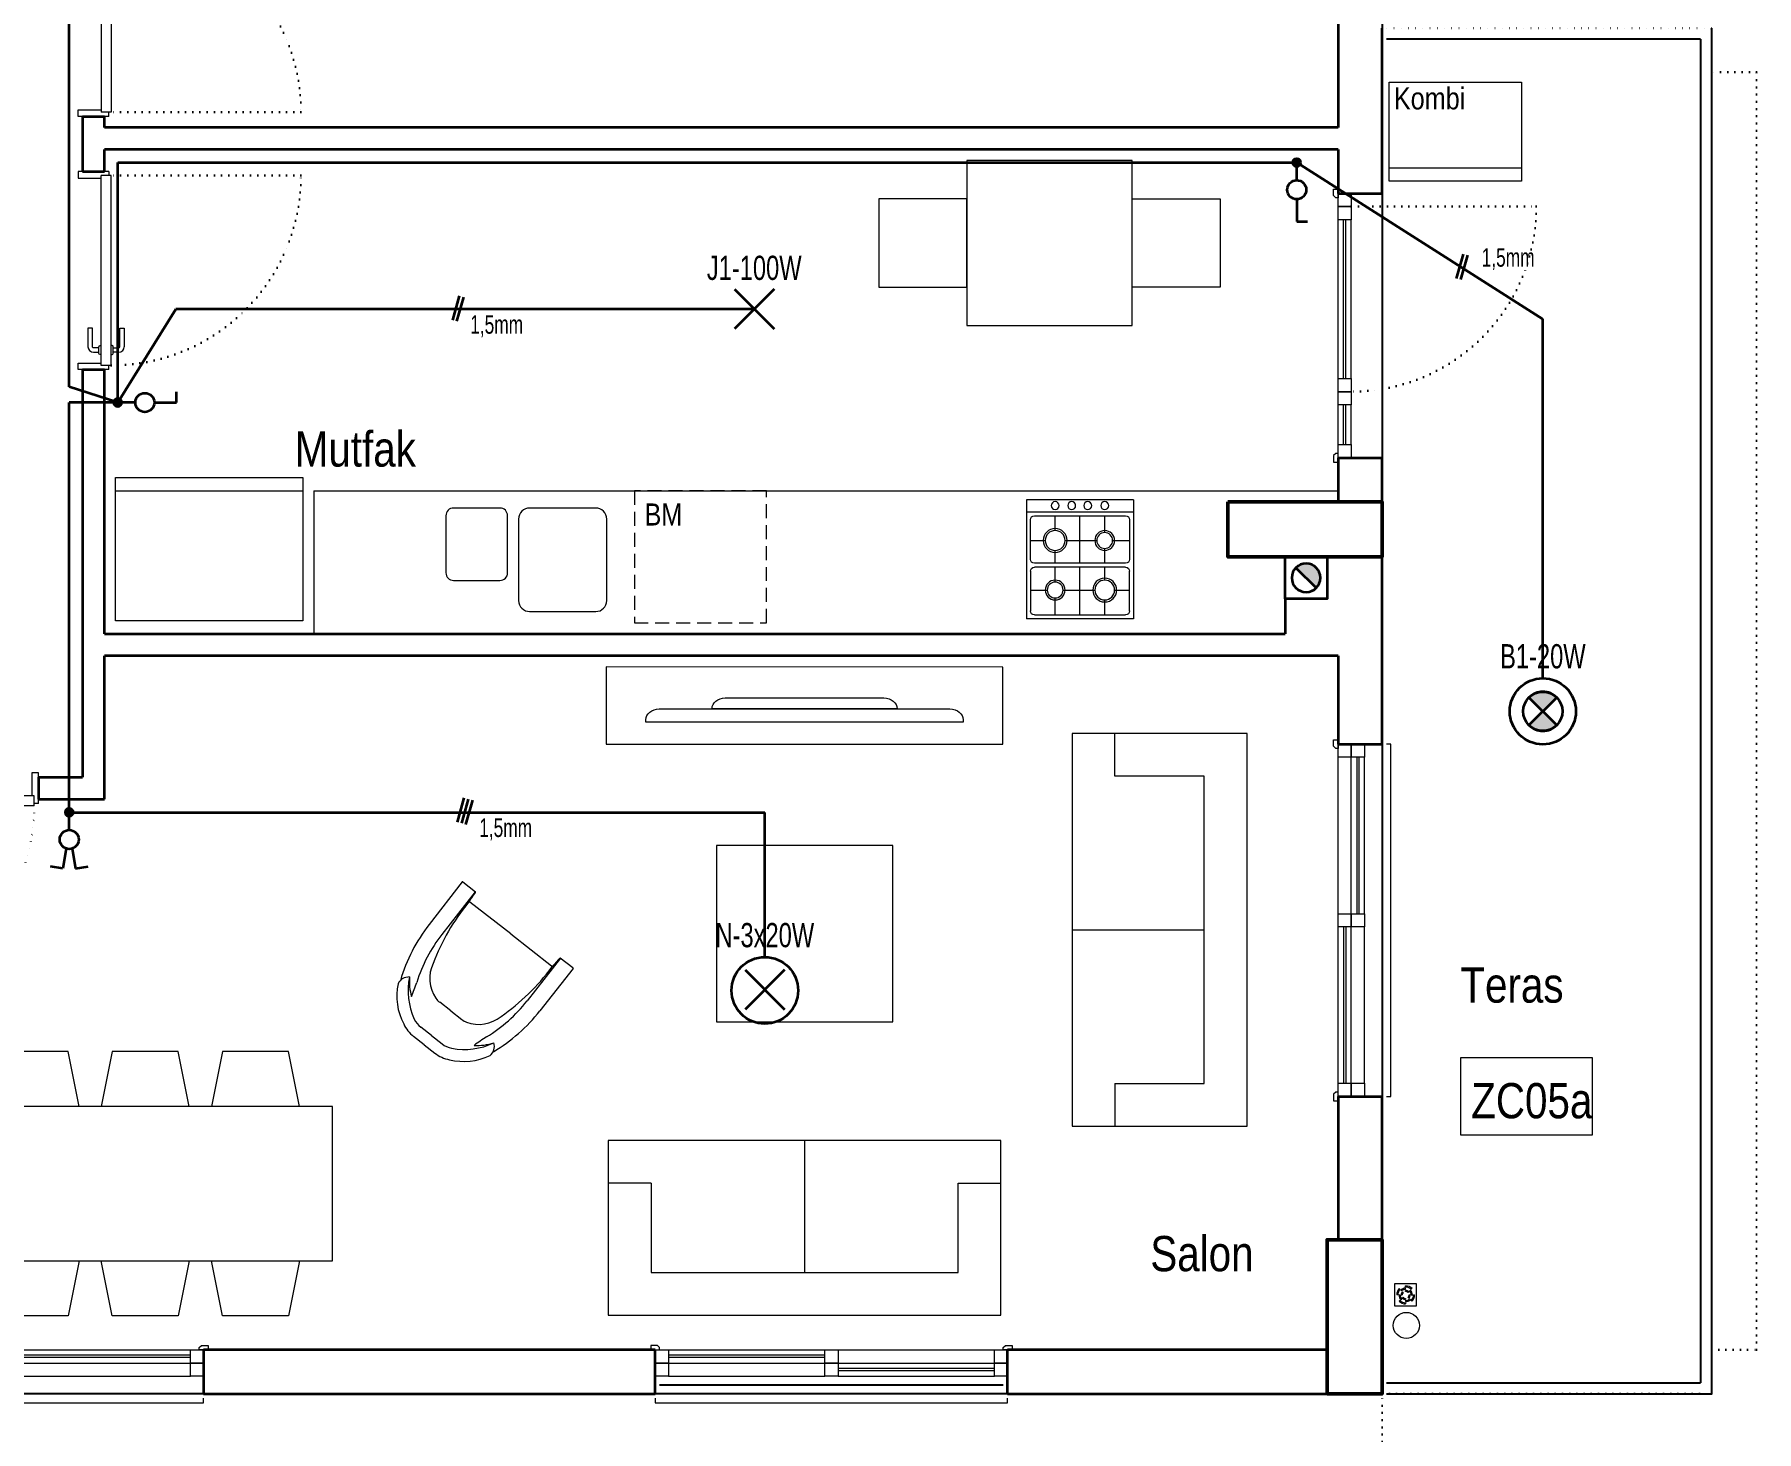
# Model space of a CAD drawing. Header units: millimetres. Extents: x 1852829 to 1882754, y -270850 to -231658.
# Drawn here: x 1858791 to 1859573, y -248738 to -248104 of the extents above; entities that cross this region are included whole.
import ezdxf
from ezdxf.enums import TextEntityAlignment as Align

# ---------------------------------------------------------------- set-up
doc = ezdxf.new("R2010")
doc.units = ezdxf.units.MM
for name, pattern in [('CONTINOUS', [0]), ('CONTINU', [0]), ('DASHED', [0.75, 0.5, -0.25]), ('izdüşüm arka', [3.174999999999999, 0, -3.174999999999999]), ('izdüşüm ön', [9.524999999999999, 6.35, -3.175])]:
    doc.linetypes.add(name, pattern=pattern)
for name, color, linetype, lineweight in [('a_ba', 6, 'Continuous', 50), ('a_doğrama', 251, 'Continuous', 20), ('a_duvar', 251, 'Continuous', 35), ('a_görünüş', 32, 'Continuous', 25), ('a_görünüş_ince', 8, 'Continuous', 20), ('a_izdüşüm_arka', 251, 'izdüşüm arka', 30), ('a_izdüşüm_ön', 6, 'izdüşüm ön', 9), ('a_not_mahal', 253, 'Continuous', 5), ('a_tefriş', 8, 'Continuous', 20), ('Aydınlatma', 4, 'CONTINOUS', 35), ('Aydınlatma_', 3, 'Continuous', 40), ('m_yib', 65, 'Continuous', 20), ('Priz', 6, 'CONTINOUS', 40), ('Topraklama', 3, 'DASHED', 40)]:
    doc.layers.add(name, color=color, linetype=linetype, lineweight=lineweight)
doc.layers.add('a_m2_taks', color=147, linetype='Continuous', plot=False)
doc.styles.add('Grupcad', font='arial.ttf', dxfattribs={"width": 0.7})
doc.styles.add('OL', font='tsimplex.shx', dxfattribs={"width": 0.8, "height": 12})
doc.styles.get("Standard").update_dxf_attribs({"font": 'ARIALN.TTF'})

# ---------------------------------------------------------------- blocks, each defined once
blk = doc.blocks.new('K2')
at = {"layer": 'a_doğrama', "color": 251, "linetype": 'Continuous'}
for p, q in [((-13.00000000162981, 88.09999999962747), (-13.00000000186265, 1.900000000372529)), ((-13.00000000162981, 88.09999999962747), (-8.500000001862645, 88.09999999962747)), ((-12.00000000162981, 90), (-12.00000000162981, 88.09999999962747)), ((-12.00000000162981, 90), (-10.00000000186265, 90)), ((-8.500000001862645, 88.09999999962747), (-8.500000001862645, 1.900000000372529)), ((-13.00000000186265, 1.900000000372529), (-8.500000001862645, 1.900000000372529)), ((-12.00000000186265, 0), (-12.00000000186265, 1.900000000372529)), ((-12.00000000186265, 0), (-10.00000000186265, 0))]:
    blk.add_line(p, q, dxfattribs=at)
for points in [[(-1.629814505577087e-09, 90.00000000005821), (1.999999998137355, 90), (1.999999998137355, 87), (-8.500000001862645, 87)], [(0, 0), (2, 0), (2, 3), (-8.500000001862645, 3)]]:
    blk.add_lwpolyline(points, dxfattribs=at)
at = {"layer": 'a_doğrama', "color": 251}
for points in [[(-14.00000000162981, 80.09999999962747), (-16.50000000162981, 80.09999999962747, 0.414213562373095), (-17.00000000162981, 79.59999999962747), (-17.00000000186265, 71.09999999962747), (-19.00000000186265, 71.09999999962747), (-19.00000000186265, 79.59999999962747)], [(-13.00000000162981, 83.09999999962747), (-13.50000000186265, 83.09999999962747, 0.4142135623730951), (-14.00000000186265, 82.59999999962747), (-14.00000000186265, 79.59999999962747, 0.414213562373095), (-13.50000000162981, 79.09999999968568), (-13.00000000162981, 79.09999999962747)], [(-8.500000001629815, 83.09999999962747), (-8.000000001629815, 83.09999999962747, -0.4142135623730951), (-7.500000001862645, 82.59999999962747), (-7.500000001862645, 79.59999999962747, -0.414213562373095), (-8.000000001629815, 79.09999999962747), (-8.500000001629815, 79.09999999962747)], [(-7.500000001862645, 80.09999999956926), (-5.000000001862645, 80.09999999962747, -0.414213562373095), (-4.500000001862645, 79.59999999962747), (-4.500000001862645, 71.09999999962747), (-2.500000001862645, 71.09999999962747), (-2.500000001629815, 79.59999999962747)]]:
    blk.add_lwpolyline(points, format="xyb", dxfattribs=at)
for points in [[(-16.50000000186265, 82.09999999962747), (-14.00000000162981, 82.09999999962747)], [(-5.000000001862645, 82.09999999962747), (-7.500000001862645, 82.09999999962747)]]:
    blk.add_lwpolyline(points, dxfattribs=at)
for centre, start, end in [((-16.50000000186265, 79.59999999962747), 90, 180), ((-5.000000001629815, 79.59999999962747), 0, 90)]:
    blk.add_arc(centre, 2.499999999999999, start, end, dxfattribs=at)
at = {"layer": 'a_izdüşüm_arka', "color": 251}
blk.add_lwpolyline([(-99.20006576180458, 1.900000000372529), (-13.00006576254964, 1.900000000372529)], dxfattribs=at)
blk.add_arc((-13.00006576254964, 1.900000000372529), 86.19999999925494, 89.99995624410063, 180, dxfattribs=at)
blk = doc.blocks.new('160p')
at = {"layer": 'a_doğrama', "color": 251}
for points in [[(-5.999925318639725, -6), (-5.999925318639725, 0), (-11.99992531863973, 0), (-11.99992531863973, -6)], [(7.46813602745533e-05, -6), (7.46813602745533e-05, 0), (-5.999925318639725, 0), (-5.999925318639725, -6)], [(-5.999925318639725, -83), (-5.999925318639725, -77), (-11.99992531863973, -77), (-11.99992531863973, -83)], [(7.46813602745533e-05, -83), (7.46813602745533e-05, -77), (-5.999925318639725, -77), (-5.999925318639725, -83)], [(-5.999925318639725, -160), (-5.999925318639725, -154), (-11.99992531863973, -154), (-11.99992531863973, -160)], [(7.46813602745533e-05, -160), (7.46813602745533e-05, -154), (-5.999925318639725, -154), (-5.999925318639725, -160)]]:
    blk.add_lwpolyline(points, close=True, dxfattribs=at)
for points in [[(2.000037341145799, -1.000074680894613), (2.00014936318621, 1.999925318174064), (0.0001493635354563594, 1.999999999068677), (0, -1.999999998137355), (1.000000001280569, -2.000037338584661), (2.000037341145799, -1.000074680894613)], [(-9.499925318639725, -6), (-9.499925318639725, -77)], [(-8.499925318639725, -6), (-8.499925318639725, -77)], [(-3.499925318639725, -83), (-3.499925318639725, -154)], [(-2.499925318639725, -83), (-2.499925318639725, -154)], [(2.000037341145799, -158.9999253191054), (2.00014936318621, -161.9999253181741), (0.0001493635354563594, -161.9999999990687), (0, -158.0000000018626), (1.000000001280569, -157.9999626614153), (2.000037341145799, -158.9999253191054)]]:
    blk.add_lwpolyline(points, dxfattribs=at)
at = {"layer": 'a_görünüş_ince', "color": 251}
for points in [[(-21.99992531829048, -160), (-23.99992531829048, -160), (-23.99992531805765, 0), (-21.99992531805765, 0)], [(-11.99992531863973, -77), (-11.99992531863973, -6)], [(-5.999925318639725, -77), (-5.999925318639725, -6)], [(-5.999925318639725, -77), (-5.999925318639725, -6)], [(7.46813602745533e-05, -77), (7.46813602745533e-05, -6)], [(-11.99992531863973, -154), (-11.99992531863973, -83)], [(-5.999925318639725, -154), (-5.999925318639725, -83)], [(-5.999925318639725, -154), (-5.999925318639725, -83)], [(7.46813602745533e-05, -154), (7.46813602745533e-05, -83)]]:
    blk.add_lwpolyline(points, dxfattribs=at)
blk = doc.blocks.new('kapı_120_c_blok')
at = {"layer": 'a_doğrama', "color": 251}
for points in [[(-1.999962659552693, 118.9999315539026), (-2.000074681593105, 121.9999315529712), (-7.468205876648426e-05, 122.0000062338659), (7.468159310519695e-05, 118.0000062366598), (-0.9999253198038787, 117.9999688962125), (-1.999962659552693, 118.9999315539026)], [(2.5, 113.9999937647372), (2.5, 95.99999376473716)], [(3.5, 113.9999937647372), (3.5, 95.99999376473716)], [(2.5, 83.99999376473716), (2.5, 11.99999376473716)], [(3.5, 83.99999376473716), (3.5, 11.99999376473716)], [(-1.999962659552693, 1.00006844609743), (-2.000074681593105, -1.999931552971248), (-7.468205876648426e-05, -2.000006233865861), (7.468159310519695e-05, 1.999993763340171), (-0.9999253198038787, 2.000031103787478), (-1.999962659552693, 1.00006844609743)]]:
    blk.add_lwpolyline(points, dxfattribs=at)
for points in [[(0, 113.9999937647372), (6, 113.9999937647372), (6, 119.9999937647372), (0, 119.9999937647372)], [(0, 89.99999376473716), (6, 89.99999376473716), (6, 95.99999376473716), (0, 95.99999376473716)], [(0, 83.99999376473716), (6, 83.99999376473716), (6, 89.99999376473716), (0, 89.99999376473716)], [(0, 5.999993764737155), (6, 5.999993764737155), (6, 11.99999376473716), (0, 11.99999376473716)], [(0, -6.235262844711542e-06), (6, -6.235262844711542e-06), (6, 5.999993764737155), (0, 5.999993764737155)]]:
    blk.add_lwpolyline(points, close=True, dxfattribs=at)
at = {"layer": 'a_görünüş_ince', "color": 251}
for points in [[(0, 113.9999937647372), (0, 95.99999376473716)], [(6, 113.9999937647372), (6, 95.99999376473716)], [(0, 83.99999376473716), (0, 11.99999376473716)], [(6, 83.99999376473716), (6, 11.99999376473716)]]:
    blk.add_lwpolyline(points, dxfattribs=at)
at = {"layer": 'a_izdüşüm_arka', "color": 251}
blk.add_lwpolyline([(6, 5.999993764737155), (90, 5.999993764737155)], dxfattribs=at)
blk.add_arc((6, 5.999993764737155), 84, 0, 90, dxfattribs=at)
blk = doc.blocks.new('90_p_c_blok')
at = {"layer": 'a_doğrama'}
for points in [[(1.000074681360275, 1.999962659319863), (-1.999925317708403, 2.000074681360275), (-1.999999998603016, 7.46818259358406e-05), (1.999999998603016, -7.46818259358406e-05), (2.000037339050323, 0.999925319571048), (1.000074681360275, 1.999962659319863)], [(88.99992531910539, 1.999962659319863), (91.99992531817406, 2.000074681360275), (91.99999999906868, 7.46818259358406e-05), (88.00000000186265, -7.46818259358406e-05), (87.99996266141534, 0.999925319571048), (88.99992531910539, 1.999962659319863)], [(84.00000000046566, -2.500000000465661), (6.000000000465661, -2.500000000465661)], [(84.00000000046566, -3.500000000465661), (6.000000000465661, -3.500000000465661)]]:
    blk.add_lwpolyline(points, dxfattribs=at)
for points in [[(4.656612873077393e-10, -4.656612873077393e-10), (6.000000000465661, -4.656612873077393e-10), (6.000000000465661, -6.000000000465661), (4.656612873077393e-10, -6.000000000465661)], [(4.656612873077393e-10, -6.000000000465661), (6.000000000465661, -6.000000000465661), (6.000000000465661, -12.00000000046566), (4.656612873077393e-10, -12.00000000046566)], [(84.00000000046566, -4.656612873077393e-10), (90.00000000046566, -4.656612873077393e-10), (90.00000000046566, -6.000000000465661), (84.00000000046566, -6.000000000465661)], [(84.00000000046566, -6.000000000465661), (90.00000000046566, -6.000000000465661), (90.00000000046566, -12.00000000046566), (84.00000000046566, -12.00000000046566)]]:
    blk.add_lwpolyline(points, close=True, dxfattribs=at)
at = {"layer": 'a_görünüş_ince'}
for points in [[(6.000000000465661, -4.656612873077393e-10), (84.00000000046566, -4.656612873077393e-10)], [(6.000000000465661, -6.000000000465661), (84.00000000046566, -6.000000000465661)], [(6.000000000465661, -6.000000000465661), (84.00000000046566, -6.000000000465661)], [(6.000000000465661, -12.00000000046566), (84.00000000046566, -12.00000000046566)], [(4.656612873077393e-10, -22), (4.656612873077393e-10, -24), (90.00000000069849, -24.00000000040745), (90.00000000069849, -22.00000000040745)]]:
    blk.add_lwpolyline(points, dxfattribs=at)
blk = doc.blocks.new('baca_müstakil')
at = {"layer": 'a_duvar'}
h = blk.add_hatch(color=256, dxfattribs=at)
h.dxf.hatch_style = 1
h.paths.add_polyline_path([(4.903805922287575, -4.903805922287575, 0.198912367379658), (3, -9.5, 0.6681786379192994), (14.09619407771242, -14.09619407771242)])
blk.add_line((4.903805922287575, -4.903805922287575), (14.09619407771242, -14.09619407771242), dxfattribs=at)
blk.add_lwpolyline([(0, -19), (19, -19), (19, 0), (0, 0)], close=True, dxfattribs=at)
blk.add_circle((9.5, -9.5), 6.5, dxfattribs=at)
blk = doc.blocks.new('tefriş_koltuk_202x90')
at = {"layer": 'a_tefriş'}
for p, q in [((0, -90), (0, -22)), ((-79, -68), (-101, -68)), ((79, -68), (101, -68))]:
    blk.add_line(p, q, dxfattribs=at)
for points in [[(101, -90), (101, 0), (-101, 0), (-101, -90), (101, -90)], [(79, -68), (79, -22), (-79, -22), (-79, -68)]]:
    blk.add_lwpolyline(points, dxfattribs=at)
blk = doc.blocks.new('tefirş_tv')
at = {"layer": 'a_tefriş'}
for points in [[(35, 10), (35, 10, 0.4142135623730951), (30, 15), (-30, 15, 0.4142135623730951), (-35, 10), (-35, 10)], [(60, 4), (60, 5, 0.4142135623730951), (55, 10), (-55, 10, 0.4142135623730951), (-60, 5), (-60, 4)]]:
    blk.add_lwpolyline(points, format="xyb", close=True, dxfattribs=at)
blk = doc.blocks.new('berjer')
at = {"layer": 'a_tefriş'}
for p, q in [((-45.11935203615576, 45.11935203522444), (-40.78809299878776, 49.45061107352376)), ((-45.11935203615576, 45.11935203522444), (-49.45061107352376, 40.78809299878776)), ((-41.38582823146135, 41.38582823053002), (-45.71708726882935, 37.05456919409335)), ((-41.38582823146135, 41.38582823053002), (-37.05456919409335, 45.71708726882935)), ((-31.33129615616053, 31.33129615616053), (-35.81989120971411, 26.84270110167563)), ((-31.33129615616053, 31.33129615616053), (-26.84270110260695, 35.81989120971411)), ((26.14163578953594, 19.02857515588403), (8.839422742836177, 36.23462168127298)), ((21.03066797554493, 13.63476462848485), (3.635116833262146, 31.03031577169895)), ((0, 0), (16.64469332713634, 16.64469332620502)), ((26.14163579046726, 18.74573244340718), (20.9831872722134, 13.58728392515332)), ((0, 0), (-16.64469332620502, -16.64469332713634)), ((-13.63476462941617, -21.03066797554493), (-31.03031577169895, -3.635116834193468)), ((-19.02857515681535, -26.14163579046726), (-36.23462168127298, -8.8394227437675)), ((-18.74573244340718, -26.14163579046726), (-13.58728392515332, -20.9831872722134))]:
    blk.add_line(p, q, dxfattribs=at)
for centre, radius, start, end in [((-24.95190078299493, 27.68061684630811), 27.31490963461683, 71.2857810383373, 110.6992657101921), ((-29.84692268818617, 38.50944076292217), 15.47315144086772, 107.9155990487043, 135), ((-29.84692268818617, 38.50944076292217), 10.19315144086772, 107.9155990487043, 135), ((-23.6740696830675, 18.49804666079581), 31.13435292817492, 71.43542045174232, 107.3961134573846), ((18.90258335880935, 123.073942091316), 85.70503700180817, 240.9453993008818, 245.5445182520784), ((-18.62384833302349, 23.89296862110496), 24.60455590835769, 78.60271917646246, 99.58190532737154), ((-19.18481034040451, 48.93780612945557), 5.501489104969204, 350.3155593719413, 56.99355132943278), ((-44.88707561977208, -17.49187668226659), 75.98074264370517, 45, 66.6891349402459), ((-38.50944076292217, 29.84692268818617), 15.47315144086772, 135, 162.0844010082246), ((-17.49361036531627, 23.20644046738744), 15.88526816016115, 57.41122510723135, 117.4935829310175), ((-45.67820542864501, -18.4504573456943), 69.85807512918048, 45.09711326862043, 65.38238985746013), ((-27.43458522111177, 24.75531058944762), 27.61471703749474, 159.0996063976023, 198.2964325101138), ((-18.22753540705889, 23.46706273034215), 31.45459763238073, 162.3913813611114, 198.1670355798636), ((-38.50944076292217, 29.84692268818617), 10.19315144086772, 135, 162.0844010082246), ((-21.03602307382971, 30.01321318093687), 8.211882820313201, 117.4935829310175, 135.1056624353747), ((-53.89537511952221, -49.32772510591894), 96.96992796154555, 43.3320110913487, 62.3787438084131), ((-23.20644046738744, 17.49361036531627), 15.88526816016115, 152.5064170659033, 212.5887748835562), ((-30.01321318093687, 21.03602307289839), 8.211882820313201, 134.8943375551924, 152.5064170659033), ((-49.03964123874903, 19.08297523111105), 5.501489104969204, 213.0064486890213, 279.6844406303027), ((-23.38895947765559, 18.29916406795382), 25.15668896123466, 169.8799947503615, 190.6270425549495), ((-123.073942091316, -18.90258335880935), 85.70503700186869, 24.45548175951596, 29.054600636276), ((18.4504573456943, 45.67820542864501), 69.85807512918048, 204.6176101397614, 224.9028867408125), ((16.36185061372817, 16.92753603868186), 0.4, 315, 46.03658046117663), ((110.8474203646183, 118.5488440915942), 138.3603392181288, 227.0869290071156, 229.3483828305995), ((26.00021443329751, 18.88715380057693), 0.2, 315, 45), ((17.49187668226659, 44.88707561977208), 75.98074264370517, 203.7042343870346, 225), ((49.32772510591894, 53.89537511952221), 96.96992796158423, 207.6212561915869, 226.6679889086513), ((20.84176591504365, 13.72870528139174), 0.2, 229.3483828305995, 315), ((-16.92753603961319, -16.36185061372817), 0.4, 223.9634194774339, 315), ((-118.5488440915942, -110.8474203646183), 138.3603392181288, 40.65161717880635, 42.91307104490297), ((-13.72870528232306, -20.84176591597497), 0.2, 315, 40.65161717880635), ((-18.88715380057693, -26.00021443329751), 0.2, 225, 315)]:
    blk.add_arc(centre, radius, start, end, dxfattribs=at)
blk = doc.blocks.new('A$C2A0A03CE')
at = {"layer": 'a_tefriş'}
for p, q in [((-54.00000000000728, -24.29999999981374), (-53.99999999999272, 24.29999999982829)), ((-53.99999999999272, 24.29999999982829), (7.275957614183426e-12, 24.29999999982829)), ((-48.5999999996202, 24.29999999982829), (-48.5999999996202, -24.29999999981374)), ((-7.275957614183426e-12, -24.29999999982829), (7.275957614183426e-12, 24.29999999982829)), ((-46.79999999982101, 20.70000000018626), (-46.79999999980646, -20.70000000018626)), ((-27.00000000000728, 22.50000000001455), (-44.99999999999272, 22.50000000001455)), ((-35.54999999980646, 22.5), (-35.54999999982101, 15.74999999998545)), ((-25.19999999924767, -20.70000000017171), (-25.19999999924767, 20.70000000018626)), ((-23.39999999943393, -20.70000000018626), (-23.39999999944848, 20.70000000018626)), ((-21.5999999996202, 22.5), (-3.599999999634747, 22.5)), ((-13.04999999980646, 22.50000000001455), (-13.04999999980646, 14.84999999962747)), ((-1.79999999980646, 20.70000000018626), (-1.79999999980646, -20.70000000017171)), ((-40.04999999979191, 11.25000000001455), (-46.79999999980646, 11.25)), ((-25.19999999923311, 11.25000000001455), (-31.04999999980646, 11.25000000001455)), ((-16.64999999943393, 11.25), (-23.39999999943393, 11.25000000001455)), ((-1.79999999980646, 11.25), (-9.449999999247666, 11.25000000001455)), ((-25.19999999924767, 0), (-46.79999999980646, 0)), ((-35.54999999980646, 6.75), (-35.54999999980646, -7.650000000372529)), ((-1.79999999980646, 0), (-23.39999999943393, 0)), ((-13.04999999980646, 7.650000000372529), (-13.04999999980646, -6.75)), ((-39.14999999943393, -11.24999999998545), (-46.79999999980646, -11.25)), ((-35.54999999980646, -14.85000000055879), (-35.54999999982101, -22.49999999998545)), ((-25.19999999924767, -11.25), (-31.94999999926222, -11.25)), ((-17.54999999980646, -11.25000000001455), (-23.39999999943393, -11.25)), ((-1.79999999980646, -11.25), (-8.54999999980646, -11.25)), ((-44.99999999999272, -22.49999999998545), (-26.99999999999272, -22.49999999998545)), ((-3.599999999620195, -22.49999999998545), (-21.5999999996202, -22.5)), ((-13.04999999980646, -15.74999999998545), (-13.04999999980646, -22.5)), ((-54.00000000000728, -24.29999999981374), (-7.275957614183426e-12, -24.29999999982829))]:
    blk.add_line(p, q, dxfattribs=at)
for centre, radius in [((-35.55000000003929, 11.25000000001455), 5.399999999999999), ((-35.55000000003929, 11.25000000001455), 4.5), ((-13.05000000003929, 11.25), 4.5), ((-51.39153562881256, 11.25), 1.8), ((-13.05000000003929, 11.25), 3.600000000000001), ((-51.39153562881256, 3.745324387215078), 1.8), ((-51.39153562881256, -3.533333812825731), 1.8), ((-35.55000000002474, -11.24999999998545), 4.5), ((-35.55000000002474, -11.24999999998545), 3.600000000000001), ((-13.05000000005384, -11.25000000001455), 5.399999999999999), ((-13.05000000005384, -11.25000000001455), 4.5), ((-51.39153562882711, -11.25000000001455), 1.8)]:
    blk.add_circle(centre, radius, dxfattribs=at)
for centre, radius, start, end in [((-45.00000000024011, 20.70000000018626), 1.799999999999642, 90, 180), ((-27.00000000022555, 20.70000000020082), 1.799999999999727, 0, 90), ((-21.59999999986758, 20.70000000017171), 1.799999999999727, 90, 180), ((-3.599999999853026, 20.70000000018626), 1.799999999999756, 0, 90), ((-45.00000000022555, -20.70000000018626), 1.799999999999727, 180, 270), ((-27.000000000211, -20.70000000017171), 1.799999999999613, 270, 0), ((-21.59999999985303, -20.70000000018626), 1.799999999999613, 180, 270), ((-3.599999999838474, -20.70000000018626), 1.799999999999727, 270, 0)]:
    blk.add_arc(centre, radius, start, end, dxfattribs=at)
blk = doc.blocks.new('tefriş_süzgeç')
at = {"layer": 'a_tefriş'}
for p, q in [((4.999999999767168, 0), (-4.999999999767168, 0)), ((-4.999999999767168, 0), (-5.00000000023283, -9.999999999068676)), ((4.999999999767168, -9.999999999068676), (4.999999999767168, 0)), ((-3.624374986393377, -5.061997667886316), (-4.124374985927715, -5.061997668817638)), ((-2.624374985927715, -5.061997667886316), (-3.124374985927715, -5.061997667886316)), ((-2.580978826852515, -7.580978826619684), (-2.934532216982915, -7.934532217681407)), ((-2.549553412196473, -2.511978339935012), (-2.898696066995398, -2.154068565527268)), ((-1.960721618304887, -3.338196313462503), (-2.30986427217249, -2.980286539986083)), ((-1.873872044263407, -6.873872044496237), (-2.227425434859469, -7.227425436489284)), ((-1.624374985927715, -5.061997667886316), (-2.124374985927715, -5.061997667886316)), ((-1.166765264002606, -6.166765264235437), (-1.52031865552999, -6.520318654365838)), ((-1.152982795378193, -3.943617439828813), (-1.502125448780134, -3.585707665421068)), ((-0.157720073460041, -2.526679446673369), (-0.157720073460041, -2.026679447604692)), ((-0.0619976662273985, -1.499620349357428), (-0.0619976662273985, -0.999620350288751)), ((-0.0619976681191474, -2.99962035100907), (-0.0619976685848087, -3.501690010540187)), ((-0.0619976681191474, -6.624374984763563), (-0.0619976676534861, -7.124374984763563)), ((-0.0619976676534861, -7.624374986626207), (-0.0619976681191474, -8.124374986626206)), ((1.042769928695634, -3.957230071537196), (1.396323318826034, -3.603676681406795)), ((1.056382559938356, -6.152982796542346), (1.4142923343461, -6.502125450409948)), ((1.500379648292437, -5.061997667886316), (2.000379649223759, -5.061997667886316)), ((1.749876709422096, -3.250123291276395), (2.103430098621174, -2.896569899283349)), ((1.772202108753845, -6.851268104277551), (2.130111884092912, -7.200410758145153)), ((2.456983491079881, -2.543016509152948), (2.810536880744621, -2.189463119022548)), ((2.488021658966317, -7.549553413875401), (2.8459314329084, -7.898696067743003)), ((2.500379649223759, -5.061997667886316), (3.000379648758098, -5.061997667886316)), ((3.500379649689422, -5.061997667886316), (4.000379649689422, -5.061997666954994)), ((-5.00000000023283, -9.999999999068676), (4.999999999767168, -9.999999999068676)), ((-0.0619976685848087, -8.624374985694885), (-0.0619976681191474, -9.124374986626206))]:
    blk.add_line(p, q, dxfattribs=at)
for centre, radius, start, end in [((-0.0619976681191474, -5.061997667886316), 4.062377317597922, 134.2895954455946, 179.9999999466391), ((-0.0619976681191474, -5.061997667886316), 3.562377317597923, 134.2895954455946, 179.9999999466391), ((-0.0619976681191474, -5.061997667886316), 3.062377317597923, 179.9999999466391, 225.0000000094237), ((-0.0619976681191474, -5.061997667886316), 2.562377317597923, 179.9999999466391, 225.0000000094237), ((-0.0619976681191474, -5.061997667886316), 3.562377317597923, 225.0000000094237, 269.9999999733196), ((-0.3842644772885251, -4.420736038768153), 2.404751406819375, 84.59432072315609, 143.2015872092405), ((-0.0619976681191474, -5.061997667886316), 2.062377317597923, 134.2895954455946, 179.9999999466391), ((-0.1431039219996819, -4.967836399330735), 2.441200708543581, 90.34304790748254, 138.1212251299477), ((-0.0619976681191474, -5.061997667886316), 1.562377317597923, 134.2895954455946, 179.9999999466391), ((-0.0619976681191474, -5.061997667886316), 2.062377317597923, 225.0000000094237, 269.9999999733196), ((-0.0619976681191474, -5.061997667886316), 1.562377317597923, 225.0000000094237, 269.9999999733196), ((-0.0619976681191474, -5.061997667886316), 4.062377317597922, 45.00000000942374, 89.99999997331958), ((-0.0619976681191474, -5.061997667886316), 3.562377317597923, 45.00000000942374, 89.99999997331958), ((-0.0619976681191474, -5.061997667886316), 2.062377317597923, 45.00000000942374, 89.99999997331958), ((-0.0619976681191474, -5.061997667886316), 1.562377317597923, 45.00000000942374, 89.99999997331958), ((-0.0619976681191474, -5.061997667886316), 2.562377317597923, 269.9999999733196, 315.710404554327), ((-0.0619976681191474, -5.061997667886316), 3.062377317597923, 269.9999999733196, 315.710404554327), ((-0.0619976681191474, -5.061997667886316), 1.562377317597923, 314.2895954455946, 359.9999999466391), ((-0.0619976681191474, -5.061997667886316), 2.062377317597923, 314.2895954455946, 359.9999999466391), ((-0.0619976681191474, -5.061997667886316), 2.562377317597923, 359.9999999466391, 45.00000000942374), ((-0.0619976681191474, -5.061997667886316), 3.062377317597923, 359.9999999466391, 45.00000000942374), ((-0.0619976681191474, -5.061997667886316), 3.562377317597923, 314.2895954455946, 359.9999999466391), ((-0.0619976681191474, -5.061997667886316), 4.062377317597922, 314.2895954455946, 359.9999999466391), ((-0.0619976681191474, -5.061997667886316), 4.062377317597922, 225.0000000094237, 269.9999999733196)]:
    blk.add_arc(centre, radius, start, end, dxfattribs=at)
blk = doc.blocks.new('J1-20W')
at = {"layer": 'Aydınlatma', "color": 1, "linetype": 'CONTINU'}
for p, q in [((9, 9), (-9, -9)), ((-9, 9), (9, -9))]:
    blk.add_line(p, q, dxfattribs=at)
at = {"layer": 'Aydınlatma', "linetype": 'CONTINU', "style": 'Grupcad', "width": 0.7, "flags": 8}
blk.add_attdef('J1-20W', text='', height=11, dxfattribs=at).set_placement((0, 18.74764386721654), align=Align.MIDDLE_CENTER)
blk = doc.blocks.new('N-3x20W')
at = {"layer": 'Aydınlatma', "color": 6, "linetype": 'CONTINU'}
for p, q in [((9, 9), (-9, -9)), ((-9, 9), (9, -9))]:
    blk.add_line(p, q, dxfattribs=at)
at = {"layer": 'Aydınlatma', "linetype": 'CONTINU'}
blk.add_circle((0, -0.3079431056394242), 15.11081903452493, dxfattribs=at)
at = {"layer": 'Aydınlatma', "linetype": 'CONTINU', "style": 'Grupcad', "width": 0.7, "flags": 8}
blk.add_attdef('N-3X20W', text='', height=11, dxfattribs=at).set_placement((0, 24.80287592888635), align=Align.MIDDLE_CENTER)
blk = doc.blocks.new('B1-20W')
at = {"layer": 'Aydınlatma', "linetype": 'CONTINU'}
h = blk.add_hatch(color=1, dxfattribs=at)
edge = h.paths.add_edge_path()
edge.add_arc((-1.164153218269348e-10, 1.891748979687691e-10), 8.90954544273853, 44.99999999941044, 135.0000000005896)
edge.add_line((-6.300000000046566, 6.299999999959255), (6.300000000046566, -6.30000000007567))
edge.add_arc((-1.164153218269348e-10, -1.891748979687691e-10), 8.90954544273853, 224.9999999994104, 315.0000000005896, ccw=False)
edge.add_line((-6.299999999930151, -6.299999999959255), (6.299999999930151, 6.299999999959255))
at = {"layer": 'Aydınlatma', "color": 1, "linetype": 'CONTINU'}
for p, q in [((-6.300000000046566, 6.299999999959255), (6.300000000046566, -6.30000000007567)), ((6.299999999930151, 6.299999999959255), (-6.299999999930151, -6.299999999959255))]:
    blk.add_line(p, q, dxfattribs=at)
at = {"layer": 'Aydınlatma', "color": 4, "linetype": 'CONTINU'}
blk.add_circle((-2.91038304567337e-11, -2.91038304567337e-11), 15, dxfattribs=at)
at = {"layer": 'Aydınlatma', "color": 1, "linetype": 'CONTINU'}
blk.add_circle((0, -2.91038304567337e-11), 8.909545442950497, dxfattribs=at)
for centre, start, end in [((-1.164153218269348e-10, 1.891748979687691e-10), 44.99999999928148, 135.0000000007185), ((-1.164153218269348e-10, -1.891748979687691e-10), 224.9999999992815, 315.0000000007185)]:
    blk.add_arc(centre, 8.90954544273853, start, end, dxfattribs=at)
at = {"layer": 'Aydınlatma', "linetype": 'CONTINU', "style": 'Grupcad', "width": 0.7, "flags": 8}
blk.add_attdef('B1-20W', text='', height=11, dxfattribs=at).set_placement((-2.91038304567337e-11, 24.9999999999709), align=Align.MIDDLE_CENTER)
blk = doc.blocks.new('NORMAL ANAHTAR')
at = {"layer": 'Aydınlatma', "color": 6, "linetype": 'CONTINU'}
for p, q in [((0, 18.75986064848257), (-4.863207719157799, 18.75986064848257)), ((0, 8.636846400011564), (0, 18.75986064848257))]:
    blk.add_line(p, q, dxfattribs=at)
blk.add_circle((0, 4.31842319999123), 4.318423200000162, dxfattribs=at)
blk = doc.blocks.new('KOMUTATOR ANAHTAR')
at = {"layer": 'Aydınlatma', "color": 6, "linetype": 'CONTINU'}
for p, q in [((-2.876584113124409, 17.46272058073373), (-8.55538248429366, 16.51159817440202)), ((-1.361482364300173, 8.416611178297899), (-2.876584113124409, 17.46272058073373)), ((1.361482364300173, 8.416611178297899), (2.876584113124409, 17.46272058073373)), ((2.876584113124409, 17.46272058073373), (8.55538248429366, 16.51159817440202))]:
    blk.add_line(p, q, dxfattribs=at)
blk.add_circle((0, 4.318423200005782), 4.318423200000162, dxfattribs=at)
blk = doc.blocks.new('BUAT (Enerji)')
at = {"layer": 'Priz', "linetype": 'CONTINU'}
h = blk.add_hatch(color=256, dxfattribs=at)
edge = h.paths.add_edge_path()
edge.add_arc((0, 0), 1.75, 0, 360)
blk.add_circle((0, 0), 1.75, dxfattribs=at)

msp = doc.modelspace()

# ---------------------------------------------------------------- linework, layer by layer
at = {"layer": 'a_ba', "color": 253}
for points in [[(1859332.710147536, -248316.2790660121), (1859332.710147536, -248341.2790660121), (1859402.710147536, -248341.2790660121), (1859402.710147536, -248316.2790660121)], [(1859377.710147536, -248721.2790664028), (1859402.710147536, -248721.2790664028), (1859402.710147536, -248651.2790664028), (1859377.710147536, -248651.2790664028)]]:
    msp.add_lwpolyline(points, close=True, dxfattribs=at)
at = {"layer": 'a_duvar'}
for p, q in [((1859382.71015413, -248086.2790669801), (1859382.710154131, -248146.2790664083)), ((1859402.71015399, -248176.2790660121), (1859402.710153971, -248101.2790660119)), ((1858812.710163295, -248141.2792053909), (1858812.710163295, -248166.2790664083)), ((1858822.710163295, -248146.2790664083), (1858822.710163295, -248141.2790664083)), ((1859382.71015413, -248146.2790664083), (1858822.710163295, -248146.2790664083)), ((1858822.710163295, -248166.2790664083), (1858822.710163295, -248156.2790664083)), ((1859382.71015413, -248156.2790664083), (1858822.710163295, -248156.2790664083)), ((1859382.710154131, -248156.2790664083), (1859382.710154131, -248176.2790660121)), ((1858812.710163294, -248256.279066417), (1858812.710163294, -248441.2790660121)), ((1858822.710163295, -248376.2790664083), (1858822.710163295, -248256.2792053997)), ((1859382.71015413, -248296.2790660121), (1859382.71015413, -248316.2790660121)), ((1859402.710154049, -248426.2790662074), (1859402.710154021, -248296.2790660121)), ((1858822.710163295, -248376.2790664083), (1859358.710147536, -248376.2790664083)), ((1859382.71015413, -248386.2790664083), (1858822.710163295, -248386.2790664083)), ((1858822.710163294, -248451.2790660121), (1858822.710163295, -248386.2790664083)), ((1859382.71015413, -248386.2790664083), (1859382.71015413, -248426.2790662074)), ((1859382.71015413, -248426.2790662074), (1859402.710154049, -248426.2790662074)), ((1858792.710163303, -248441.2790660121), (1858812.710163294, -248441.2790660121)), ((1858792.710302286, -248451.2790660121), (1858822.710163294, -248451.2790660121)), ((1859382.71015413, -248586.2790662074), (1859382.71015413, -248651.2790664028)), ((1859382.71015413, -248586.2790662074), (1859402.710154095, -248586.2790662074)), ((1859402.710154125, -248701.2790706299), (1859402.710154095, -248586.2790662074)), ((1859072.710152118, -248701.2790664083), (1858867.710156701, -248701.2790664083)), ((1859377.710147536, -248701.2790664083), (1859232.710152118, -248701.2790664083)), ((1859402.710154125, -248721.2790664083), (1859402.710154125, -248701.2790664083)), ((1859402.710154125, -248701.2790706299), (1859402.710154125, -248701.2790706299)), ((1858867.710156701, -248721.2790620546), (1859072.710152118, -248721.2790620546)), ((1859232.710152118, -248721.2790620546), (1859402.710154125, -248721.2790620546))]:
    msp.add_line(p, q, dxfattribs=at)
for points in [[(1858812.710163295, -248141.2792053909), (1858822.710163295, -248141.2790664083)], [(1858812.710163295, -248166.2790664083), (1858822.710163295, -248166.2790664083)], [(1859382.71015413, -248176.2790660121), (1859402.71015399, -248176.2790660121)], [(1858812.708912452, -248256.2790663996), (1858822.708912451, -248256.2792053822)], [(1859382.71015413, -248296.2790660121), (1859402.710154021, -248296.2790660121)], [(1859358.710147536, -248360.2790660121), (1859358.710147536, -248376.2790664083)], [(1858792.710163286, -248441.2778151698), (1858792.710302268, -248451.2778151689)], [(1858867.710156701, -248701.2790664083), (1858867.710156701, -248721.2790620546)], [(1859072.710152118, -248721.2790664083), (1859072.710152118, -248701.2790664083)], [(1859232.710152118, -248721.2790664083), (1859232.710152118, -248701.2790664083)]]:
    msp.add_lwpolyline(points, dxfattribs=at)
at = {"layer": 'a_görünüş', "color": 251}
for points in [[(1859547.250674933, -248106.2790660119), (1859404.710147536, -248106.2790660119)], [(1859547.250674933, -248106.2790660119), (1859547.250674934, -248716.2790660121)], [(1859552.250674933, -248101.2790660119), (1859552.250674934, -248721.2790660121)], [(1859230.710152118, -248717.2790664071), (1859074.716326117, -248717.279072836)], [(1859404.710147531, -248716.2790660121), (1859547.250674934, -248716.2790660121)], [(1859230.710152118, -248721.2790664083), (1859074.716326117, -248721.2790729184)], [(1859404.710147531, -248721.2790660121), (1859552.250674934, -248721.2790660121)]]:
    msp.add_lwpolyline(points, dxfattribs=at)
at = {"layer": 'a_izdüşüm_arka'}
msp.add_lwpolyline([(1857322.710147536, -248101.279066012), (1857173.169644984, -248101.2790660137), (1857173.169644985, -248121.279066012), (1857152.726917955, -248121.279066012), (1857152.726917955, -248701.2790660121), (1857173.169644984, -248701.2790660119), (1857173.169644985, -248721.2790660121), (1857322.71015413, -248721.2790664028), (1857322.71015413, -248841.2790659987), (1859402.710147537, -248841.2790659987), (1859402.710147537, -248721.2790664028), (1859552.250668417, -248721.2790660121), (1859552.250668416, -248701.2790660121), (1859572.693395446, -248701.2790660121), (1859572.693395447, -248121.279066012), (1859552.250668416, -248121.279066012), (1859552.250668416, -248101.279066012), (1859402.710147536, -248101.2790660106)], dxfattribs=at)
at = {"layer": 'a_izdüşüm_ön', "color": 251}
msp.add_lwpolyline([(1859063.242478127, -248311.2790664083), (1859063.242478127, -248371.2790664083), (1859123.242478127, -248371.2790664083), (1859123.242478127, -248311.2790664083)], close=True, dxfattribs=at)
at = {"layer": 'a_m2_taks'}
msp.add_lwpolyline([(1857322.71014586, -246941.2790664082), (1858297.710161506, -246941.2790664083), (1858297.710189303, -247230.2790660175), (1858447.710161506, -247231.2790660175), (1858447.710161506, -246941.2790664083), (1859402.71015413, -246941.2790664083), (1859402.710147536, -248721.2790620546), (1857322.71014586, -248721.2790620546)], close=True, dxfattribs=at)
at = {"layer": 'a_not_mahal'}
msp.add_lwpolyline([(1859498.227418104, -248568.6626757859), (1859438.227418104, -248568.6626757859), (1859438.227418104, -248603.6626757859), (1859498.227418104, -248603.6626757859)], close=True, dxfattribs=at)
at = {"layer": 'a_tefriş', "lineweight": 20}
for p, q in [((1859405.931001847, -248125.7512261021), (1859465.93100157, -248125.7454604123)), ((1859405.935326114, -248170.7512258941), (1859405.931001847, -248125.7512261021)), ((1859465.93100157, -248125.7454604123), (1859465.935325837, -248170.7454602046)), ((1859465.934749268, -248164.7454602323), (1859405.934749545, -248164.7512259218)), ((1859465.935325837, -248170.7454602046), (1859405.935326114, -248170.7512258941))]:
    msp.add_line(p, q, dxfattribs=at)
at = {"layer": 'a_tefriş'}
msp.add_line((1858917.707769628, -248311.2790664083), (1859382.71015413, -248311.2790664083), dxfattribs=at)
for points in [[(1859289.251733864, -248236.2790664088), (1859289.251733863, -248161.2790664083), (1859214.251733864, -248161.2790664083), (1859214.251733863, -248236.2790664088)], [(1859214.251733864, -248218.7790664094), (1859214.251733864, -248178.779066409), (1859174.251733863, -248178.779066409), (1859174.251733863, -248218.7790664094)], [(1859329.251733863, -248218.7790664094), (1859289.251733863, -248218.7790664094), (1859289.251733863, -248178.779066409), (1859329.251733863, -248178.779066409)], [(1859230.516295214, -248426.2812542783), (1859230.516295214, -248391.2812542783), (1859050.516295214, -248391.2768785383), (1859050.516295214, -248426.2768785383)], [(1859100.516295214, -248552.3285376515), (1859180.516295214, -248552.3285376515), (1859180.519680502, -248472.3285373826), (1859100.519680502, -248472.3285373826)], [(1858756.213243339, -248660.8640536436), (1858926.213243339, -248660.8640536436), (1858926.213243339, -248590.8640536436), (1858756.213243339, -248590.8640536436)]]:
    msp.add_lwpolyline(points, close=True, dxfattribs=at)
for points in [[(1858827.710609506, -248370.279836662), (1858827.707447336, -248305.2799827439), (1858912.707447434, -248305.2799827439), (1858912.710924971, -248370.279836662), (1858827.710925069, -248370.279836662), (1858827.707735816, -248311.2799827369), (1858912.707735522, -248311.2758987068)], [(1858917.707769628, -248311.2790664108), (1858917.707769628, -248376.2790664083)], [(1858811.213243339, -248590.8640536436), (1858806.213243339, -248565.8640536436), (1858776.213243339, -248565.8640536436), (1858771.213243339, -248590.8640536436)], [(1858861.213243339, -248590.8640536436), (1858856.213243339, -248565.8640536436), (1858826.213243339, -248565.8640536436), (1858821.213243339, -248590.8640536436)], [(1858911.213243339, -248590.8640536436), (1858906.213243339, -248565.8640536436), (1858876.213243339, -248565.8640536436), (1858871.213243339, -248590.8640536436)], [(1858811.213243339, -248660.8640536436), (1858806.213243339, -248685.8640536436), (1858776.213243339, -248685.8640536436), (1858771.213243339, -248660.8640536436)], [(1858861.213243339, -248660.8640536436), (1858856.213243339, -248685.8640536436), (1858826.213243339, -248685.8640536436), (1858821.213243339, -248660.8640536436)], [(1858911.213243339, -248660.8640536436), (1858906.213243339, -248685.8640536436), (1858876.213243339, -248685.8640536436), (1858871.213243339, -248660.8640536436)]]:
    msp.add_lwpolyline(points, dxfattribs=at)
for points in [[(1858977.707938049, -248348.4977602468, 0.4142135623730951), (1858981.207986648, -248351.9977115993), (1859002.20798673, -248351.9974197494, 0.4142135623730951), (1859005.707938046, -248348.4973711128), (1859005.707578096, -248322.5973710424, 0.4142135623730949), (1859002.207529496, -248319.0974197056), (1858981.207529416, -248319.0977115553, 0.4142135623730951), (1858977.707578099, -248322.5977601764), (1858977.707938049, -248348.4977602468)], [(1859010.708015189, -248361.0978436539, 0.4142135623730951), (1859015.708084617, -248366.0977741574), (1859045.708084734, -248366.097357229, 0.4142135623730951), (1859050.708015186, -248361.0972877482), (1859050.707500972, -248324.0972876476, 0.4142135623730949), (1859045.707431543, -248319.0973571664), (1859015.707431428, -248319.0977740946, 0.4142135623730951), (1859010.707500975, -248324.0978435533), (1859010.708015189, -248361.0978436539)]]:
    msp.add_lwpolyline(points, format="xyb", dxfattribs=at)
at = {"layer": 'Aydınlatma'}
for p, q in [((1858806.710163295, -248264.0900301632), (1858806.710163295, -248039.2408936132)), ((1858828.710163295, -248162.2790664098), (1859363.935603978, -248162.2790664082)), ((1858828.710163295, -248271.2146817257), (1858828.710163295, -248162.2790664098)), ((1859475.678130449, -248233.3269094774), (1859363.935603978, -248162.2790664082)), ((1858855.152213243, -248228.8028756422), (1858828.710163295, -248271.2146817257)), ((1859117.662508148, -248228.8028756422), (1858855.152213243, -248228.8028756422)), ((1859475.678130449, -248396.4025750727), (1859475.678130449, -248233.3269094774)), ((1858828.710163295, -248271.2146817257), (1858806.710163295, -248264.0900301631)), ((1858806.710163295, -248457.2790660121), (1858806.710163295, -248271.2146817257)), ((1858828.710163295, -248271.2146817257), (1858806.710163295, -248271.2146817257)), ((1858806.710163295, -248457.2790660121), (1859122.480461334, -248457.2790660121)), ((1859122.480461334, -248522.9928338586), (1859122.480461334, -248457.2790660121))]:
    msp.add_line(p, q, dxfattribs=at)
at = {"layer": 'Aydınlatma', "color": 6}
for p, q in [((1859363.935603979, -248170.2790664082), (1859363.935603979, -248162.2790664082)), ((1858836.710163295, -248271.2146817257), (1858828.710163295, -248271.2146817257)), ((1858806.710163295, -248465.2790660121), (1858806.710163295, -248457.2790660121))]:
    msp.add_line(p, q, dxfattribs=at)
at = {"layer": 'Aydınlatma', "color": 3}
for p, q in [((1859439.486579809, -248203.8323859), (1859436.38908562, -248214.8295568104)), ((1859441.411674418, -248204.3746134794), (1859438.314180229, -248215.3717843899)), ((1858983.71953357, -248222.7620626076), (1858980.622039381, -248233.759233518)), ((1858985.644628179, -248223.304290187), (1858982.54713399, -248234.3014610975)), ((1858985.883597486, -248450.696025398), (1858982.786103297, -248461.6931963085)), ((1858987.808692095, -248451.2382529774), (1858984.711197906, -248462.2354238879)), ((1858989.733786704, -248451.7804805569), (1858986.636292515, -248462.7776514673))]:
    msp.add_line(p, q, dxfattribs=at)
at = {"layer": 'm_yib'}
msp.add_circle((1859413.700640106, -248690.2057753791), 5.9173625985261, dxfattribs=at)

# ---------------------------------------------------------------- block references
at = {"xscale": -1, "rotation": 180}
msp.add_blockref('kapı_120_c_blok', (1859382.71015399, -248176.2790722474), dxfattribs=at)
msp.add_blockref('90_p_c_blok', (1858777.7101567, -248701.2790664078))
at = {"layer": 'a_duvar', "xscale": -1}
for name, p, rotation in [('baca_müstakil', (1859358.710147536, -248341.2790660121), 90), ('160p', (1859232.710152119, -248701.27914109), 270)]:
    msp.add_blockref(name, p, dxfattribs=dict(at, rotation=rotation))
msp.add_blockref('160p', (1859382.710228812, -248426.2790537374), dxfattribs=at)
at = {"layer": 'a_izdüşüm_arka', "ltscale": 5, "xscale": -1}
for p, rotation in [((1858812.710161505, -248141.2792053909), 0.0007963121092924297), ((1858702.710163294, -248441.2790660121), 270.0007963121093)]:
    msp.add_blockref('K2', p, dxfattribs=dict(at, rotation=rotation))
at = {"layer": 'a_izdüşüm_arka', "ltscale": 5, "rotation": 179.9992036878907}
msp.add_blockref('K2', (1858812.710163295, -248166.2790664083), dxfattribs=at)
at = {"layer": 'a_tefriş', "color": 113, "xscale": -1, "rotation": 89.99920367289552}
msp.add_blockref('A$C2A0A03CE', (1859265.530584913, -248369.3982778695), dxfattribs=at)
at = {"layer": 'a_tefriş', "extrusion": (0, 0, -1), "xscale": 1.2, "rotation": 359.9999983322061}
msp.add_blockref('tefirş_tv', (-1859140.516764948, -248420.2768785351), dxfattribs=at)
at = {"layer": 'a_tefriş', "lineweight": -3, "extrusion": (1.235443569770206e-31, 2.241813849475929e-16, -1), "xscale": -0.8823529411764706, "yscale": 0.8823529411764706, "zscale": -0.8823529411764706, "rotation": 90}
msp.add_blockref('tefriş_koltuk_202x90', (-1859341.398648155, -248510.6180186934), dxfattribs=at)
at = {"layer": 'a_tefriş'}
for name, p, rotation in [('berjer', (1859007.147346512, -248512.4890881985), 97.0132670416978), ('tefriş_süzgeç', (1859408.325896344, -248676.2873761078), 89.99999999999991)]:
    msp.add_blockref(name, p, dxfattribs=dict(at, rotation=rotation))
at = {"layer": 'a_tefriş', "lineweight": -3, "extrusion": (2.241813849475929e-16, -1.098172062017961e-31, -1), "xscale": -0.8823529411764706, "yscale": 0.8823529411764706, "zscale": -0.8823529411764706, "rotation": 180}
msp.add_blockref('tefriş_koltuk_202x90', (-1859140.516295214, -248685.6180841929), dxfattribs=at)
at = {"layer": 'Aydınlatma', "linetype": 'CONTINU'}
for name, p, rotation in [('NORMAL ANAHTAR', (1859363.935603979, -248170.2790664082), 179.9999999999999), ('NORMAL ANAHTAR', (1858836.710163295, -248271.2146817257), 269.9999999999999), ('KOMUTATOR ANAHTAR', (1858806.710163295, -248465.2790660121), 180)]:
    msp.add_blockref(name, p, dxfattribs=dict(at, rotation=rotation))
ref = msp.add_blockref('N-3x20W', (1859122.480461334, -248537.7957097874), dxfattribs=at)
ref.add_attrib('N-3X20W', 'N-3x20W', dxfattribs={"layer": 'Aydınlatma_', "color": 4, "linetype": 'Continuous', "height": 11, "style": 'Grupcad', "width": 0.7}).set_placement((1859122.480461334, -248512.9928338585), align=Align.MIDDLE_CENTER)
at = {"layer": 'Priz', "color": 4, "linetype": 'CONTINU'}
for p in [(1859363.935603979, -248162.2790664082), (1858828.710163295, -248271.2146817257)]:
    msp.add_blockref('BUAT (Enerji)', p, dxfattribs=at)
at = {"layer": 'Priz', "color": 4, "linetype": 'CONTINU', "rotation": 180}
msp.add_blockref('BUAT (Enerji)', (1858806.710163295, -248457.2790660121), dxfattribs=at)
at = {"layer": 'Topraklama'}
for name, p, values in [('J1-20W', (1859117.662508148, -248228.8028756422), {'J1-20W': 'J1-100W'}), ('B1-20W', (1859475.678130449, -248411.4025750726), {'B1-20W': 'B1-20W'})]:
    msp.add_blockref(name, p, dxfattribs=at).add_auto_attribs(values)

# ---------------------------------------------------------------- texts
at = {"layer": 'a_not_mahal'}
for s, height, p in [('Kombi', 10, (1859408.014411162, -248138.1213340017)), ('Mutfak', 16, (1858909.080657982, -248300.2977204703)), ('BM', 10, (1859067.858933304, -248327.0400953446)), ('Teras', 16, (1859438.227418104, -248543.6626757862)), ('Salon', 16, (1859297.486531945, -248665.6085636249))]:
    msp.add_text(s, height=height, dxfattribs=at).set_placement(p)
msp.add_text('ZC05a', height=16, rotation=359.9999974912192, dxfattribs=at).set_placement((1859470.651522182, -248596.1626759499), align=Align.CENTER)
at = {"layer": 'Priz', "color": 3, "linetype": 'CONTINU', "style": 'OL', "width": 0.7}
for p in [(1859447.892371235, -248209.5279292677), (1858988.724684878, -248239.9745993469), (1858992.813843402, -248468.4507897168)]:
    msp.add_text('1,5mm', height=8.4, rotation=359.9999999999795, dxfattribs=at).set_placement(p)

doc.saveas('drawing.dxf')
